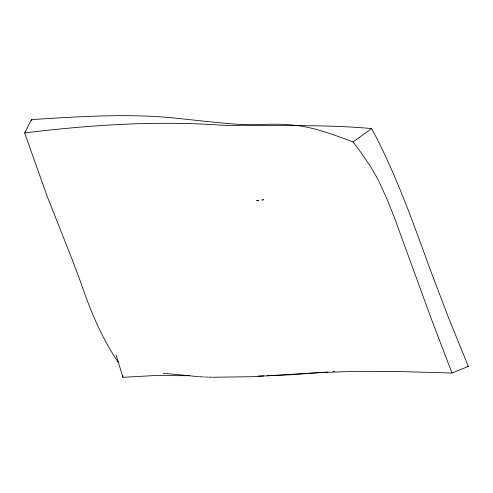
<?xml version="1.0" encoding="UTF-8"?>
<svg xmlns="http://www.w3.org/2000/svg" width="493" height="493" viewBox="0 0 493 493"><rect width="100%" height="100%" fill="white"/><g stroke="black" fill="none" stroke-linecap="round" stroke-linejoin="round"><path stroke-width="0.74" d="M118.024 361.874C101.515 337.816 90.385 310.664 81.062 283.148L72.058 259.213L47.106 196.115L24.65 132.95L31.552 119.571C78.338 116.656 125.407 113.445 172.223 117.796C205.322 121.167 238.372 125.635 271.711 125.66C305.056 125.53 338.426 125.53 371.673 128.587C396.662 175.04 413.861 225.098 432.053 274.435L448.673 318.065L468.35 366.41L451.989 373.035L394.455 371.395L354.763 371.346L319.612 372.597L252.157 376.714L212.723 377.244M24.65 132.95C89.886 124.932 155.757 120.557 221.437 125.179C245.089 126.43 268.771 122.591 292.38 125.031C313.486 126.824 333.367 134.651 353.037 141.941L371.673 128.587M262.843 199.924L263.712 199.813L261.61 199.93M321.923 372.455L289.816 374.816L267.298 375.826M322.354 372.418L327.931 371.975M333.071 371.568L334.359 371.469M116.114 355.034L122.923 377.311L154.026 375.592L189.682 375.691M263.915 375.912L258.431 376.017M467.161 366.422L468.35 366.41M211.922 377.225L208.699 377.133M207.898 377.108L207.097 377.077M206.29 377.046L205.088 376.991M204.287 376.954L203.486 376.917M202.691 376.874L198.697 376.64M197.896 376.584L163.066 373.244M353.037 141.941L361.233 152.867L369.793 165.42M118.579 362.725L118.166 362.09M370.07 165.845L371.174 167.577M371.445 168.014L377.053 177.825M377.311 178.318L378.341 180.339M378.599 180.851L378.852 181.369M379.111 181.88L379.363 182.398M379.616 182.921L386.931 198.993L394.271 217.271L431.554 319.501L451.989 373.035M31.552 119.571L31.848 120.538M122.837 375.691L122.923 377.311M258.696 200.768L256.798 200.355L258.696 200.768"/></g></svg>
